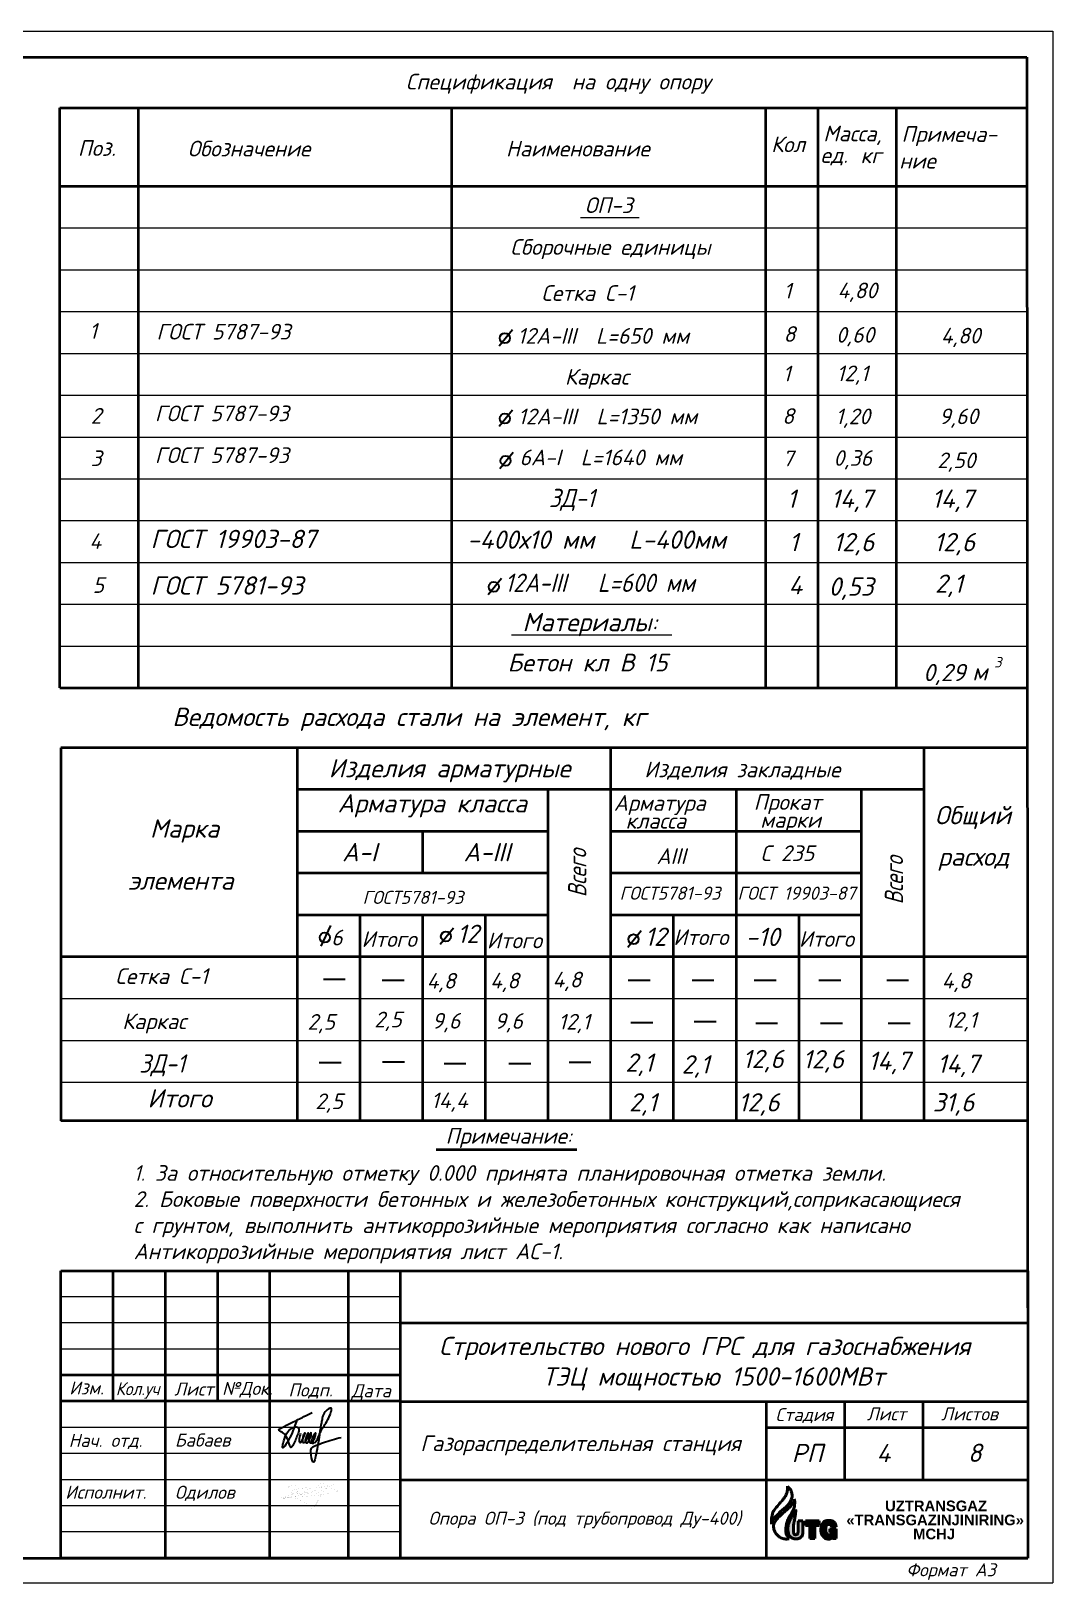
# Model space of a CAD drawing. Extents: x 108150 to 142535, y -18867 to -9422.
# Drawn here: x 136372.2 to 136567.7, y -16392 to -16095 of the extents above; entities that cross this region are included whole.
import ezdxf

# ---------------------------------------------------------------- set-up
doc = ezdxf.new("R2010")
doc.units = 0
doc.header["$MEASUREMENT"] = 0
doc.layers.add('12321', color=7, linetype='Continuous')
doc.layers.add('PDF2_Text', color=5, linetype='Continuous')
for name, color, linetype, lineweight in [('SNOVNOY', 3, 'Continuous', 70), ('Выносные', 8, 'Continuous', 15), ('надписи', 2, 'Continuous', 15), ('Основные', 4, 'Continuous', 40), ('РАЗМЕРЫ', 8, 'Continuous', 30), ('Рамки', 6, 'Continuous', 40), ('Слой1', 1, 'Continuous', 60), ('Текст', 2, 'Continuous', 15)]:
    doc.layers.add(name, color=color, linetype=linetype, lineweight=lineweight)
doc.styles.add('PDF Arial', font='arial.ttf')
doc.styles.add('ГОСТ', font='isocpeur.ttf', dxfattribs={"oblique": 15, "height": 2.5})
doc.styles.add('ГОСТ09', font='isocpeur.ttf', dxfattribs={"width": 0.9, "oblique": 15, "height": 3.5})
doc.styles.add('ГОСТ2.5', font='isocpeur.ttf', dxfattribs={"oblique": 15, "height": 2.5})
doc.styles.add('ГОСТ3', font='isocpeur.ttf', dxfattribs={"oblique": 15, "height": 3})
doc.styles.add('ГОСТ3.5', font='isocpeur.ttf', dxfattribs={"oblique": 15, "height": 3.5})

msp = doc.modelspace()

# ---------------------------------------------------------------- hatches: boundary and pattern name
at = {"layer": '12321', "lineweight": 50, "ltscale": 2}
h = msp.add_hatch(color=170, dxfattribs=at)
h.dxf.hatch_style = 1
edge = h.paths.add_edge_path()
edge.add_line((136519.8842, -16380.0421), (136518.952, -16380.0421))
edge.add_line((136518.952, -16380.0421), (136518.952, -16382.2039))
edge.add_spline(control_points=[(136518.952, -16382.2039), (136518.9394, -16382.3122), (136518.9197, -16382.4816), (136518.7581, -16382.6887), (136518.5505, -16382.729), (136518.3399, -16382.743), (136518.1878, -16382.614), (136518.0973, -16382.4306), (136518.0597, -16382.2114), (136518.0639, -16381.8447), (136518.047, -16381.3897), (136518.0861, -16380.8866), (136518.1452, -16380.3924), (136518.2682, -16379.9234), (136518.3356, -16379.3336), (136518.4958, -16378.6892), (136518.4865, -16378.1816), (136518.4816, -16377.9113)], knot_values=[0, 0, 0, 0, 0.32175029, 0.50372886, 0.7413174, 0.93122956, 1.11213119, 1.29654799, 1.53988838, 1.77020295, 2.39711599, 2.90378622, 3.28253457, 3.88886889, 4.35336348, 5.06194669, 5.86905617, 5.86905617, 5.86905617, 5.86905617], degree=3, periodic=0)
edge.add_spline(control_points=[(136518.4816, -16377.9113), (136518.472, -16377.932), (136518.3716, -16378.1504), (136518.1319, -16378.6461), (136517.7367, -16379.3645), (136517.3445, -16380.1197), (136517.0058, -16380.8695), (136516.9934, -16381.3942), (136516.987, -16381.6629)], knot_values=[0, 0, 0, 0, 0.06833028, 0.72117683, 1.65163806, 2.52459263, 3.28438922, 4.0823675, 4.0823675, 4.0823675, 4.0823675], degree=3, periodic=0)
edge.add_spline(control_points=[(136516.987, -16381.6629), (136516.9907, -16381.7356), (136517.0045, -16382.0132), (136517.0594, -16382.493), (136517.3191, -16383.0817), (136517.8934, -16383.455), (136518.551, -16383.5867), (136519.1984, -16383.4647), (136519.677, -16383.082), (136519.8551, -16382.6037), (136519.8764, -16382.3056), (136519.8842, -16382.1954)], knot_values=[0, 0, 0, 0, 0.2184505, 0.83381126, 1.44661398, 2.07318585, 2.80467327, 3.4162574, 3.99187545, 4.55748986, 4.88904194, 4.88904194, 4.88904194, 4.88904194], degree=3, periodic=0)
edge.add_line((136519.8842, -16382.1954), (136519.8842, -16380.0421))
h = msp.add_hatch(color=170, dxfattribs=at)
h.dxf.hatch_style = 1
h.paths.add_polyline_path([(136522.1377, -16380.9438), (136523.0084, -16380.9438), (136523.0084, -16380.0421), (136520.3703, -16380.0421), (136520.3703, -16380.9438), (136521.189, -16380.9438), (136521.189, -16383.4393), (136522.1377, -16383.4393)])
h = msp.add_hatch(color=170, dxfattribs=at)
h.dxf.hatch_style = 1
edge = h.paths.add_edge_path()
edge.add_spline(control_points=[(136526.2162, -16381.2256), (136526.2123, -16381.1417), (136526.2042, -16380.9672), (136526.1265, -16380.7034), (136525.9888, -16380.4589), (136525.8228, -16380.2992), (136525.6623, -16380.1856), (136525.5199, -16380.0923), (136525.3225, -16380.0376), (136525.1049, -16379.9791), (136524.8037, -16379.9808), (136524.4254, -16379.9641), (136523.9792, -16380.1242), (136523.6444, -16380.5136), (136523.4303, -16380.9604), (136523.3191, -16381.5455), (136523.3005, -16382.085), (136523.4231, -16382.5726), (136523.6257, -16382.9019), (136523.8643, -16383.2732), (136524.2272, -16383.4618), (136524.5406, -16383.5503), (136524.7711, -16383.5777), (136525.0029, -16383.5614), (136525.2135, -16383.4789), (136525.3875, -16383.3649), (136525.5064, -16383.2873), (136525.555, -16383.2557)], knot_values=[0, 0, 0, 0, 0.25111067, 0.5227896, 0.81665353, 1.0828984, 1.20521301, 1.40771753, 1.58789185, 1.81639069, 2.08087123, 2.48608788, 2.94981708, 3.44112246, 3.985778, 4.42046793, 5.22027539, 5.58514014, 5.90745935, 6.37746939, 6.88525477, 7.08490717, 7.35582828, 7.57743803, 7.77434882, 8.02634128, 8.20040993, 8.20040993, 8.20040993, 8.20040993], degree=3, periodic=0)
edge.add_line((136525.555, -16383.2557), (136525.555, -16383.4325))
edge.add_line((136525.555, -16383.4325), (136526.2623, -16383.4325))
edge.add_line((136526.2623, -16383.4325), (136526.2623, -16381.6304))
edge.add_line((136526.2623, -16381.6304), (136524.9889, -16381.6304))
edge.add_line((136524.9889, -16381.6304), (136524.9889, -16382.2833))
edge.add_line((136524.9889, -16382.2833), (136525.3838, -16382.2833))
edge.add_spline(control_points=[(136525.3838, -16382.2833), (136525.388, -16382.3462), (136525.3964, -16382.4716), (136525.2928, -16382.6316), (136525.1188, -16382.7434), (136524.9064, -16382.7363), (136524.6595, -16382.7427), (136524.4246, -16382.5926), (136524.3041, -16382.3087), (136524.256, -16381.9892), (136524.2693, -16381.6411), (136524.2692, -16381.3348), (136524.3121, -16381.074), (136524.4351, -16380.8764), (136524.6636, -16380.7537), (136524.9262, -16380.7483), (136525.1645, -16380.8546), (136525.3246, -16381.0266), (136525.3278, -16381.1705), (136525.329, -16381.2256)], knot_values=[0, 0, 0, 0, 0.18476977, 0.36821541, 0.54027769, 0.78268383, 0.98616211, 1.27703997, 1.54700192, 1.88874392, 2.2406241, 2.58982635, 2.80813824, 3.0254609, 3.2613069, 3.55693344, 3.77661183, 4.03780399, 4.19947695, 4.19947695, 4.19947695, 4.19947695], degree=3, periodic=0)
edge.add_line((136525.329, -16381.2256), (136526.2162, -16381.2256))

# ---------------------------------------------------------------- linework, layer by layer
at = {"color": 2, "lineweight": 40}
msp.add_line((136449.7155, -16309.0174), (136476.6401, -16309.0174), dxfattribs=at)
at = {"lineweight": 25, "const_width": 0.00781}
msp.add_lwpolyline([(136422.9801, -16373.5388), (136422.8449, -16373.3766), (136422.7368, -16373.3466), (136422.6401, -16373.3198), (136422.4493, -16373.3253), (136422.2151, -16373.3321), (136422.0971, -16373.3355), (136421.7678, -16373.4264), (136421.5708, -16373.5276), (136421.293, -16373.6701), (136421.2726, -16373.8521), (136421.2569, -16373.9917), (136421.2886, -16374.1555), (136421.411, -16374.2778), (136421.5655, -16374.4322), (136421.8263, -16374.5652), (136422.0553, -16374.8472), (136422.3162, -16375.0707), (136422.435, -16375.1725), (136422.4173, -16375.3048), (136422.3428, -16375.3793), (136422.2629, -16375.3846), (136422.05, -16375.4698), (136421.805, -16375.5177), (136421.5858, -16375.5606), (136421.3365, -16375.6401), (136421.033, -16375.688), (136420.7036, -16375.7399), (136420.3568, -16375.7252), (136420.1281, -16375.7155), (136420.1865, -16375.6347), (136420.7136, -16375.4325), (136421.2164, -16375.2397), (136421.5548, -16375.1452), (136421.9646, -16375.0308), (136422.2683, -16374.9111), (136422.5782, -16374.7888), (136422.806, -16374.7089), (136422.9319, -16374.6647), (136423.0829, -16374.5439), (136423.1947, -16374.5067), (136423.2905, -16374.4268), (136423.3384, -16374.3364), (136423.4063, -16374.2083), (136423.353, -16374.18), (136423.3225, -16374.2299), (136423.2777, -16374.3031), (136423.2325, -16374.3772), (136423.1757, -16374.47), (136423.0829, -16374.5439), (136423.0509, -16374.6716), (136422.9817, -16374.7727), (136422.9018, -16374.8894), (136422.8699, -16375.0228), (136422.8752, -16375.1505), (136422.9156, -16375.2056), (136422.9557, -16375.2256), (136423.0559, -16375.2423), (136423.1616, -16375.2599), (136423.253, -16375.2456), (136423.3403, -16375.232), (136423.4534, -16375.1889), (136423.5225, -16375.1626), (136423.6033, -16375.1317), (136423.8176, -16374.9986), (136423.9612, -16374.9352), (136424.038, -16374.8784), (136424.1153, -16374.8213), (136424.1809, -16374.7729), (136424.2378, -16374.7308), (136424.3353, -16374.6347), (136424.4178, -16374.5534), (136424.5224, -16374.4845), (136424.6093, -16374.3175), (136424.6395, -16374.2594), (136424.618, -16374.2429), (136424.5865, -16374.239), (136424.5433, -16374.2336), (136424.4734, -16374.2469), (136424.4155, -16374.2666), (136424.3243, -16374.2977), (136424.1901, -16374.3434), (136424.1381, -16374.3875), (136424.0631, -16374.4322), (136423.9895, -16374.494), (136423.9276, -16374.5459), (136423.8422, -16374.6175), (136423.8094, -16374.7082), (136423.7474, -16374.8167), (136423.7205, -16374.9276), (136423.7239, -16375.0083), (136423.7844, -16375.0923), (136423.8763, -16375.1033), (136424.0451, -16375.0886), (136424.1548, -16375.0654), (136424.2823, -16375.0384), (136424.4458, -16374.9663), (136424.5642, -16374.9141), (136424.6571, -16374.8732), (136425.0076, -16374.6815), (136425.3414, -16374.4682), (136425.4518, -16374.3642), (136425.6288, -16374.1913), (136425.7525, -16374.0705), (136425.8707, -16373.9224), (136425.8571, -16373.8783), (136425.8096, -16373.8614), (136425.7281, -16373.8614), (136425.6602, -16373.8817), (136425.4948, -16373.9313), (136425.3479, -16374.0106), (136425.1929, -16374.0943), (136425.0831, -16374.1803), (136424.935, -16374.2962), (136424.8013, -16374.4517), (136424.6893, -16374.6519), (136424.6773, -16374.7305), (136424.673, -16374.7586), (136424.6986, -16374.8092), (136424.7313, -16374.8326), (136424.7733, -16374.8626), (136424.8945, -16374.8518), (136425.0305, -16374.8397), (136425.4312, -16374.7582), (136425.8231, -16374.6177), (136426.2534, -16374.4304), (136427.049, -16373.9224), (136427.5864, -16373.5379), (136427.6593, -16373.4586), (136427.7129, -16373.3343), (136427.715, -16373.2486), (136427.6786, -16373.2186), (136427.625, -16373.2079), (136427.5521, -16373.2229), (136427.4364, -16373.2594), (136427.3249, -16373.3129), (136426.6218, -16373.8249), (136426.1866, -16374.2555), (136426.1021, -16374.3886), (136426.0832, -16374.4534), (136426.0752, -16374.5079), (136426.0591, -16374.6175), (136426.0697, -16374.7204), (136426.1061, -16374.7676), (136426.2208, -16374.8121), (136426.3476, -16374.8269), (136426.5917, -16374.8188), (136426.8266, -16374.7821), (136427.0371, -16374.7238), (136427.1753, -16374.6855), (136427.6384, -16374.4644), (136427.9022, -16374.27), (136428.1904, -16373.9785), (136428.3328, -16373.7044), (136428.4161, -16373.4372), (136428.4126, -16373.2117), (136428.371, -16373.0729), (136428.3028, -16372.9661), (136428.2179, -16372.9334), (136428.0782, -16372.8797), (136427.8868, -16372.8659), (136427.7168, -16372.8986), (136427.5796, -16372.9378), (136427.5273, -16372.9835), (136427.4336, -16373.0336), (136427.3574, -16373.1011), (136427.2707, -16373.1778), (136427.2419, -16373.236), (136427.223, -16373.2745), (136427.2463, -16373.3318), (136427.3051, -16373.3601), (136427.3683, -16373.3906), (136427.4042, -16373.4078), (136427.6101, -16373.4842), (136427.7953, -16373.5278), (136428.0305, -16373.5387), (136428.3223, -16373.5522), (136428.6405, -16373.5278), (136428.8294, -16373.5133), (136429.1219, -16373.4603), (136429.4973, -16373.3799), (136429.762, -16373.2963), (136429.863, -16373.2302), (136429.9728, -16373.1583), (136430.0023, -16373.0457), (136429.9571, -16372.9412), (136429.8665, -16372.8542), (136429.762, -16372.8159), (136429.6854, -16372.7289), (136429.6473, -16372.7035), (136429.6102, -16372.7131), (136429.5609, -16372.7364), (136429.5033, -16372.783), (136429.443, -16372.8446), (136429.4057, -16372.8827), (136429.3582, -16372.9312), (136429.1306, -16373.1621), (136429.0219, -16373.3023), (136428.9227, -16373.4303), (136428.7872, -16373.6049), (136428.5644, -16373.8923), (136427.9246, -16374.7844), (136427.4648, -16375.473), (136427.1457, -16376.0651), (136426.8439, -16376.6625), (136426.5309, -16377.2819), (136426.1794, -16377.9776), (136426.1441, -16378.0132), (136426.115, -16378.0547), (136426.0762, -16378.0685), (136426.0361, -16378.0658), (136426.0112, -16378.0021), (136425.9627, -16377.9108), (136425.9082, -16377.808), (136425.8312, -16377.6936), (136425.6443, -16377.4611), (136424.8403, -16376.7673), (136423.9925, -16376.2626), (136422.9839, -16375.8083), (136422.2411, -16375.6018), (136421.8789, -16375.5308), (136421.0266, -16375.5911), (136420.6354, -16375.6188), (136420.408, -16375.6349), (136420.4513, -16375.5769), (136420.6927, -16375.5698), (136422.6921, -16375.4811), (136423.8285, -16375.4314), (136425.7011, -16375.3002), (136426.8103, -16375.1904), (136427.3553, -16375.1365), (136428.3829, -16374.9868), (136429.732, -16374.736), (136430.2538, -16374.6074), (136430.5933, -16374.5145), (136430.7899, -16374.4252), (136430.8699, -16374.3439), (136430.8825, -16374.2835), (136430.8741, -16374.2301), (136430.8459, -16374.1851), (136430.7883, -16374.1358), (136430.6996, -16374.0979), (136430.5533, -16374.0684), (136430.4273, -16374.0429), (136428.8403, -16373.827), (136427.6381, -16373.744), (136426.2057, -16373.7006), (136425.0715, -16373.7294), (136424.0787, -16373.8192), (136423.4348, -16373.9127), (136422.7212, -16374.064), (136422.4511, -16374.1213), (136422.2535, -16374.2114), (136422.0524, -16374.3305), (136422.0088, -16374.3837), (136421.9866, -16374.4344), (136421.9751, -16374.4938), (136421.9609, -16374.567), (136421.968, -16374.6048), (136421.9752, -16374.6435), (136422.068, -16374.7886), (136422.1634, -16374.8544), (136422.2906, -16374.8817), (136422.5723, -16374.9225), (136422.7154, -16374.918), (136423.1471, -16374.9043), (136423.4241, -16374.868), (136425.2992, -16374.6183)], dxfattribs=at)
at = {"layer": '12321', "color": 170, "lineweight": 50, "ltscale": 2}
for p, q in [((136518.952, -16380.0421), (136519.8842, -16380.0421)), ((136518.952, -16380.0421), (136518.952, -16382.2039)), ((136519.8842, -16380.0421), (136519.8842, -16382.1954)), ((136520.3703, -16380.0421), (136523.0084, -16380.0421)), ((136520.3703, -16380.0421), (136520.3703, -16380.9438)), ((136521.189, -16380.9438), (136520.3703, -16380.9438)), ((136521.189, -16383.4393), (136521.189, -16380.9438)), ((136523.0084, -16380.9438), (136522.1377, -16380.9438)), ((136522.1377, -16380.9438), (136522.1377, -16383.4393)), ((136523.0084, -16380.0421), (136523.0084, -16380.9438)), ((136524.9889, -16381.6304), (136526.2623, -16381.6304)), ((136524.9889, -16381.6304), (136524.9889, -16382.2833)), ((136524.9889, -16382.2833), (136525.3838, -16382.2833)), ((136526.2162, -16381.2256), (136525.329, -16381.2256)), ((136526.2623, -16381.6304), (136526.2623, -16383.4325)), ((136522.1377, -16383.4393), (136521.189, -16383.4393)), ((136525.555, -16383.4325), (136525.555, -16383.2557)), ((136526.2623, -16383.4325), (136525.555, -16383.4325))]:
    msp.add_line(p, q, dxfattribs=at)
at = {"layer": '12321', "color": 150, "lineweight": 50, "ltscale": 2}
for points in [[(136513.9111, -16380.6877), (136513.8469, -16379.9521), (136513.9656, -16379.1149), (136514.1107, -16378.5019), (136514.5723, -16377.7768), (136515.3907, -16376.7661), (136515.9448, -16376.1259), (136516.2878, -16375.6974), (136516.5186, -16375.3546), (136516.8059, -16374.7194), (136516.8843, -16374.4144), (136516.9414, -16373.9736), (136516.9462, -16373.639), (136516.9327, -16373.4598)], [(136513.9111, -16380.6877), (136514.0763, -16380.0726), (136514.3861, -16379.5854), (136514.9148, -16378.9744), (136515.7362, -16378.1797), (136516.2845, -16377.6912), (136516.8657, -16377.1828), (136517.3738, -16376.5936), (136517.6389, -16376.0197), (136517.7527, -16375.6434), (136517.7746, -16374.8849), (136517.5926, -16374.3374), (136517.3196, -16373.8787), (136517.0655, -16373.6154), (136516.9327, -16373.4598)]]:
    msp.add_spline(points, degree=3, dxfattribs=at)
at = {"layer": '12321', "color": 82, "lineweight": 50, "ltscale": 2, "true_color": 0x41c20a}
for points in [[(136517.2175, -16383.5288), (136516.3797, -16383.5319), (136515.6389, -16383.2963), (136515.0524, -16382.8956), (136514.5845, -16382.3042), (136514.4892, -16382.1266), (136514.2908, -16381.5437), (136514.2666, -16380.9568), (136514.3905, -16380.5026), (136514.8722, -16379.7421), (136515.5869, -16379.0437), (136516.5166, -16378.1839), (136517.3137, -16377.4976), (136517.648, -16377.1109), (136518.0336, -16376.51), (136518.1414, -16376.1965), (136518.2034, -16375.9056)], [(136517.2175, -16383.5288), (136516.7479, -16382.7418), (136516.6024, -16382.127), (136516.6353, -16381.1812), (136516.7938, -16380.4473), (136517.0061, -16379.8456), (136517.5346, -16378.912), (136517.8196, -16378.3764), (136518.1289, -16377.7211), (136518.2277, -16377.3465), (136518.2866, -16376.8882), (136518.31, -16376.4929), (136518.2831, -16376.1745), (136518.2034, -16375.9056)]]:
    msp.add_spline(points, degree=3, dxfattribs=at)
at = {"layer": '12321', "color": 170, "lineweight": 50, "ltscale": 2}
for points in [[(136516.987, -16381.6629), (136517.0598, -16380.8682), (136517.3336, -16380.1595), (136517.7313, -16379.3824), (136518.1679, -16378.5607), (136518.453, -16377.9734), (136518.4816, -16377.9113)], [(136518.952, -16382.2039), (136518.8775, -16382.5169), (136518.7605, -16382.6563), (136518.5335, -16382.7265), (136518.3438, -16382.7184), (136518.2, -16382.6087), (136518.1133, -16382.4459), (136518.0666, -16382.2071), (136518.0614, -16381.9768), (136518.0588, -16381.3499), (136518.0934, -16380.8444), (136518.1428, -16380.4689), (136518.2641, -16379.8748), (136518.3343, -16379.4157), (136518.459, -16378.7181), (136518.4816, -16377.9113)], [(136519.8842, -16382.1954), (136519.8487, -16382.525), (136519.6356, -16383.0489), (136519.1903, -16383.4136), (136518.5925, -16383.5427), (136517.8751, -16383.3997), (136517.363, -16383.0386), (136517.091, -16382.4895), (136516.9992, -16381.881), (136516.987, -16381.6629)], [(136526.2162, -16381.2256), (136526.1949, -16380.9754), (136526.1194, -16380.7144), (136525.9723, -16380.46), (136525.7826, -16380.2731), (136525.6836, -16380.2014), (136525.5092, -16380.0984), (136525.3381, -16380.0421), (136525.1152, -16379.9916), (136524.851, -16379.9788), (136524.446, -16379.99), (136524.0118, -16380.1529), (136523.6744, -16380.51), (136523.4395, -16381.0014), (136523.3497, -16381.4267), (136523.3472, -16382.2265), (136523.4446, -16382.5782), (136523.601, -16382.86), (136523.8855, -16383.2341), (136524.3266, -16383.4857), (136524.5188, -16383.5395), (136524.788, -16383.5703), (136525.0086, -16383.5492), (136525.1932, -16383.4805), (136525.4092, -16383.3508), (136525.555, -16383.2557)], [(136525.329, -16381.2256), (136525.3104, -16381.065), (136525.146, -16380.8621), (136524.9455, -16380.7722), (136524.65, -16380.7799), (136524.4444, -16380.8955), (136524.3262, -16381.0778), (136524.2809, -16381.2914), (136524.2671, -16381.6403), (136524.2671, -16381.9922), (136524.3236, -16382.3292), (136524.4444, -16382.5707), (136524.6911, -16382.7248), (136524.8941, -16382.7385), (136525.1355, -16382.7161), (136525.2812, -16382.6247), (136525.3766, -16382.4679), (136525.3838, -16382.2833)]]:
    msp.add_spline(points, degree=3, dxfattribs=at)
at = {"layer": 'Выносные'}
for p, q in [((136147.7125, -16094.9608), (136567.7125, -16094.9608)), ((136567.7125, -16094.9608), (136567.7125, -16391.9608)), ((136377.7185, -16132.6544), (136562.7185, -16132.6544)), ((136377.7185, -16140.6544), (136562.7185, -16140.6544)), ((136377.7185, -16148.6544), (136562.7185, -16148.6544)), ((136377.7185, -16156.6544), (136562.7185, -16156.6544)), ((136377.7185, -16164.6544), (136562.7185, -16164.6544)), ((136377.7185, -16172.6544), (136562.7185, -16172.6544)), ((136377.7185, -16180.6544), (136562.7185, -16180.6544)), ((136377.7185, -16188.6544), (136562.7185, -16188.6544)), ((136377.7185, -16188.6544), (136562.7185, -16188.6544)), ((136377.7185, -16196.6544), (136562.7185, -16196.6544)), ((136377.7185, -16204.6544), (136562.7185, -16204.6544)), ((136377.7185, -16204.6544), (136562.7185, -16204.6544)), ((136377.7185, -16212.6544), (136562.7185, -16212.6544)), ((136377.8606, -16280.1348), (136562.8606, -16280.1348)), ((136377.8606, -16288.1348), (136562.8606, -16288.1348)), ((136377.8606, -16296.1348), (136562.8606, -16296.1348)), ((136442.9123, -16337.2011), (136377.9123, -16337.2011)), ((136442.9123, -16342.2011), (136377.9123, -16342.2011)), ((136442.9123, -16342.2011), (136442.8909, -16342.2011)), ((136442.9123, -16342.2011), (136442.8909, -16342.2011)), ((136442.9123, -16347.2011), (136377.9123, -16347.2011)), ((136442.9123, -16347.2011), (136377.9123, -16347.2011)), ((136442.9123, -16362.2011), (136377.9123, -16362.2011)), ((136442.9123, -16367.2011), (136377.9123, -16367.2011)), ((136442.9123, -16372.2011), (136377.9123, -16372.2011)), ((136442.9123, -16377.2011), (136377.9123, -16377.2011)), ((136442.9123, -16382.2011), (136377.9123, -16382.2011)), ((136147.7125, -16391.9608), (136567.7125, -16391.9608))]:
    msp.add_line(p, q, dxfattribs=at)
at = {"layer": 'надписи', "color": 2, "lineweight": 30}
msp.add_line((136429.4748, -16266.141), (136427.6165, -16270.1118), dxfattribs=at)
at = {"layer": 'Основные'}
for p, q in [((136167.7125, -16099.9608), (136562.7125, -16099.9608)), ((136562.7125, -16099.9608), (136562.8909, -16387.2049)), ((136377.7185, -16109.6544), (136562.7185, -16109.6544)), ((136377.7185, -16220.6544), (136377.7185, -16109.6544)), ((136392.7185, -16220.6544), (136392.7185, -16109.6544)), ((136452.7185, -16220.6544), (136452.7185, -16109.6544)), ((136512.7185, -16109.6544), (136512.7185, -16220.6544)), ((136522.7185, -16109.6544), (136522.7185, -16220.6544)), ((136537.7185, -16109.6544), (136537.7185, -16220.6544)), ((136377.7185, -16124.6544), (136562.7185, -16124.6544)), ((136377.7185, -16220.6544), (136562.7185, -16220.6544)), ((136377.8606, -16232.1348), (136377.8606, -16303.5417)), ((136471.0706, -16240.1348), (136423.0706, -16240.1348)), ((136471.0706, -16248.1348), (136423.0706, -16248.1348)), ((136471.0706, -16256.1348), (136423.0706, -16256.1348)), ((136471.0706, -16264.1348), (136423.0706, -16264.1348)), ((136479.1062, -16272.1348), (136377.8606, -16272.1348)), ((136562.5756, -16303.5417), (136377.8606, -16303.5417)), ((136377.8909, -16332.2049), (136562.8909, -16332.2049)), ((136377.8909, -16387.2049), (136377.8909, -16332.2049)), ((136387.9123, -16357.2011), (136387.9123, -16332.2049)), ((136397.8909, -16387.2049), (136397.8909, -16332.2049)), ((136407.9123, -16357.2011), (136407.9123, -16332.2049)), ((136417.8909, -16387.2049), (136417.8909, -16332.2049)), ((136432.8909, -16387.2049), (136432.8909, -16332.2049)), ((136442.8909, -16387.2049), (136442.8909, -16332.2049)), ((136562.8909, -16332.2049), (136562.8909, -16387.2049)), ((136442.8909, -16342.2049), (136562.8909, -16342.2049)), ((136442.9123, -16352.2011), (136377.9123, -16352.2011)), ((136442.9123, -16357.2011), (136377.9123, -16357.2011)), ((136442.8909, -16357.2049), (136562.8909, -16357.2049)), ((136512.8909, -16387.2049), (136512.8909, -16357.2049)), ((136527.8909, -16372.2049), (136527.8909, -16357.2049)), ((136542.8909, -16372.2049), (136542.8909, -16357.2049)), ((136512.8782, -16362.2049), (136562.8782, -16362.2049)), ((136442.8909, -16372.2049), (136562.8909, -16372.2049)), ((136167.7125, -16386.9608), (136375.1571, -16387.2049)), ((136375.1571, -16387.2049), (136562.8909, -16387.2049)), ((136562.8909, -16387.2049), (136377.8909, -16387.2049))]:
    msp.add_line(p, q, dxfattribs=at)
at = {"layer": 'Основные', "color": 4}
for p, q in [((136447.0706, -16248.1348), (136447.0706, -16256.1348)), ((136447.0706, -16264.1348), (136447.0706, -16303.5417))]:
    msp.add_line(p, q, dxfattribs=at)
at = {"layer": 'РАЗМЕРЫ', "color": 2}
for p, q in [((136461.7382, -16155.2218), (136464.3033, -16152.0697)), ((136461.728, -16170.6068), (136464.2931, -16167.4547)), ((136461.8775, -16178.6756), (136464.4426, -16175.5235)), ((136459.6144, -16202.8175), (136462.1794, -16199.6654)), ((136450.4717, -16269.7069), (136453.0368, -16266.5547)), ((136486.3597, -16270.2586), (136488.9248, -16267.1064))]:
    msp.add_line(p, q, dxfattribs=at)
at = {"layer": 'РАЗМЕРЫ', "color": 2, "lineweight": 30}
for p, q in [((136428.1137, -16276.4307), (136432.3094, -16276.4307)), ((136439.3871, -16276.6064), (136443.5828, -16276.6064)), ((136486.4598, -16276.5826), (136490.6554, -16276.5826)), ((136498.6568, -16276.5826), (136502.8525, -16276.5826)), ((136510.5376, -16276.5826), (136514.7333, -16276.5826)), ((136522.931, -16276.5826), (136527.1267, -16276.5826)), ((136535.8963, -16276.5826), (136540.092, -16276.5826)), ((136486.9405, -16284.672), (136491.1362, -16284.672)), ((136499.0445, -16284.5255), (136503.2402, -16284.5255)), ((136510.8326, -16284.819), (136515.0283, -16284.819)), ((136523.2261, -16284.819), (136527.4217, -16284.819)), ((136536.1913, -16284.819), (136540.387, -16284.819)), ((136427.3124, -16292.38), (136431.5081, -16292.38)), ((136439.4164, -16292.2335), (136443.6121, -16292.2335)), ((136451.2045, -16292.527), (136455.4002, -16292.527)), ((136463.598, -16292.527), (136467.7936, -16292.527)), ((136475.1163, -16292.3052), (136479.312, -16292.3052))]:
    msp.add_line(p, q, dxfattribs=at)
at = {"layer": 'РАЗМЕРЫ', "color": 2}
for centre in [(136462.8388, -16153.7446), (136462.8286, -16169.1296), (136462.9781, -16177.1984), (136460.715, -16201.3403), (136428.3909, -16268.457), (136451.5723, -16268.2297), (136487.4603, -16268.7813)]:
    msp.add_circle(centre, 0.9593, dxfattribs=at)
at = {"layer": 'Рамки', "color": 4}
for p, q in [((136562.7969, -16232.1348), (136377.8606, -16232.1348)), ((136423.0706, -16232.1348), (136423.0706, -16303.5417)), ((136483.0706, -16232.1348), (136483.0706, -16303.5417)), ((136543.0706, -16303.5417), (136543.0706, -16232.1348)), ((136543.0706, -16240.1348), (136471.0706, -16240.1348)), ((136471.0706, -16240.1348), (136471.0706, -16303.5417)), ((136507.0706, -16240.1348), (136507.0706, -16303.5417)), ((136531.0706, -16303.5417), (136531.0706, -16240.1348)), ((136531.0706, -16248.1348), (136483.0706, -16248.1348)), ((136531.0706, -16256.1348), (136483.0706, -16256.1348)), ((136435.0706, -16264.1348), (136435.0706, -16303.5417)), ((136459.0706, -16264.1348), (136459.0706, -16303.5417)), ((136531.0706, -16264.1348), (136483.0706, -16264.1348)), ((136495.0706, -16264.1348), (136495.0706, -16303.5417)), ((136519.0706, -16264.1348), (136519.0706, -16303.5417)), ((136562.9042, -16272.1348), (136471.0706, -16272.1348))]:
    msp.add_line(p, q, dxfattribs=at)
at = {"layer": 'Слой1', "color": 5, "lineweight": 30, "ltscale": 2}
for points in [[(136423.7419, -16363.3889), (136423.4877, -16364.3332), (136423.6046, -16365.1082), (136424.2321, -16364.2243), (136424.5779, -16363.2436), (136424.4199, -16363.3997), (136424.1928, -16364.0407), (136424.1266, -16364.9057), (136424.196, -16365.0714), (136424.3856, -16365.0988), (136424.8959, -16364.5263), (136425.1922, -16363.6673), (136425.1988, -16363.2573), (136425.1276, -16363.3266), (136424.9013, -16363.7997), (136424.7039, -16364.3846), (136424.7969, -16365.1303), (136424.989, -16365.1586), (136425.355, -16364.7979), (136425.6021, -16364.2796), (136425.7838, -16363.6245), (136425.7471, -16363.2507), (136425.605, -16363.4679), (136425.4679, -16363.832), (136425.3508, -16364.5709), (136425.6672, -16365.175), (136426.1541, -16364.7985), (136426.4498, -16364.2803), (136426.6236, -16363.5618), (136426.618, -16363.2513), (136426.3096, -16363.5459), (136426.1008, -16363.9902), (136425.8688, -16364.7569), (136426.0004, -16365.1892), (136426.4443, -16365.1059), (136426.8826, -16364.6214), (136427.2014, -16363.9082), (136427.6071, -16362.9617), (136428.9914, -16360.6712), (136429.5692, -16358.4849), (136428.1198, -16359.7116), (136427.8544, -16360.663), (136427.6878, -16361.5081), (136427.4877, -16362.6718), (136427.306, -16364.0081), (136426.894, -16366.3557), (136426.5115, -16368.1597)], [(136420.0986, -16362.2626), (136422.0704, -16361.271), (136424.3957, -16360.131), (136425.9932, -16359.3641)], [(136426.5115, -16368.1597), (136426.2641, -16368.8328), (136425.7738, -16367.5017), (136426.0712, -16365.9117), (136426.635, -16365.6639), (136428.1323, -16365.0962), (136431.5155, -16364.104)]]:
    msp.add_spline(points, degree=3, dxfattribs=at)
msp.add_open_spline([(136423.062, -16360.764), (136422.536, -16361.8719), (136422.5406, -16362.982), (136420.0452, -16367.0387), (136420.5244, -16364.8452), (136420.7745, -16363.6806), (136421.6141, -16362.6191), (136422.853, -16361.9199), (136423.6282, -16362.3684), (136423.2491, -16363.3696), (136422.8889, -16364.3361), (136422.4593, -16365.2769), (136421.8209, -16366.4299), (136421.4216, -16364.5075), (136420.5179, -16362.9785), (136419.1941, -16362.7198), (136420.0986, -16362.2626)], degree=3, knots=[0, 0, 0, 0, 2.93063033, 5.60937799, 6.43355211, 8.13489406, 9.39731787, 10.34854491, 11.61476267, 12.68778862, 13.85675588, 14.91928428, 15.73101515, 16.55411396, 18.06169832, 18.89184522, 18.89184522, 18.89184522, 18.89184522], dxfattribs=at)
at = {"layer": 'Текст'}
for p, q in [((136477.3008, -16130.6493), (136488.5377, -16130.6493)), ((136464.1247, -16210.5414), (136494.7956, -16210.5414))]:
    msp.add_line(p, q, dxfattribs=at)

# ---------------------------------------------------------------- texts
at = {"layer": 'PDF2_Text', "char_height": 2.027069, "attachment_point": 7, "style": 'PDF Arial'}
for s, insert in [('{\\fArial|b1|i0|c204|p34;UZTRANSGAZ}', (136535.5909, -16378.2529)), ('{\\fArial|b1|i0|c204|p34;«TRANSGAZINJINIRING»}', (136528.1755, -16380.9423)), ('{\\fArial|b1|i0|c204|p34;MCHJ}', (136540.9577, -16383.6316))]:
    msp.add_mtext(s, dxfattribs=dict(at, insert=insert))
at = {"layer": 'SNOVNOY', "color": 3, "insert": (136450.1465, -16344.8612), "char_height": 3.5, "width": 108.046652, "attachment_point": 1}
msp.add_mtext('\\pi0.10079;{\\fISOCPEUR|b0|i1|c204|p34;Строительство нового ГРС для газоснабжения \\P\\pi19.88905;ТЭЦ мощностью 1500-1600МВт}', dxfattribs=at)
at = {"layer": 'Выносные', "color": 2, "insert": (136446.664, -16363.7274), "char_height": 3, "width": 184.427181, "attachment_point": 1, "style": 'ГОСТ'}
msp.add_mtext('Газораспределительная станция {\\fTimes New Roman|b1|i0|c204|p18;\\Q0; }', dxfattribs=at)
at = {"layer": 'надписи', "color": 2, "lineweight": 30, "oblique": 15}
for s, height, style, p in [('Изделия арматурные', 3.5, 'ГОСТ', (136429.14, -16237.781)), ('Изделия закладные', 3, 'ГОСТ3', (136489.5241, -16237.781)), ('Арматура класса', 3.5, 'ГОСТ', (136430.8383, -16244.4958)), ('Арматура', 3, 'ГОСТ3', (136483.6752, -16244.183)), ('Прокат', 3, 'ГОСТ3', (136510.4475, -16244.0106)), ('Марка ', 3.5, 'ГОСТ', (136394.9437, -16249.318)), ('класса', 3, 'ГОСТ3', (136485.9375, -16247.5996)), ('марки', 3, 'ГОСТ3', (136511.7044, -16247.4273)), ('Общий', 3.5, 'ГОСТ', (136545.1031, -16246.7681)), ('А-I', 3.5, 'ГОСТ', (136431.7047, -16253.8473)), ('А-III', 3.5, 'ГОСТ', (136454.9363, -16253.8473)), ('АIII', 3, 'ГОСТ3', (136491.8423, -16254.358)), ('С 235', 3, 'ГОСТ3', (136511.7577, -16253.8033)), ('расход', 3.5, 'ГОСТ', (136545.6949, -16254.7125)), (' элемента', 3.5, 'ГОСТ', (136388.5252, -16259.2886)), ('ГОСТ5781-93', 2.5, 'ГОСТ2.5', (136435.6164, -16262.0076)), ('ГОСТ5781-93', 2.5, 'ГОСТ2.5', (136484.7885, -16261.1988)), ('ГОСТ 19903-87', 2.5, 'ГОСТ2.5', (136507.3504, -16261.1988)), ('  12', 3.5, 'ГОСТ', (136449.2679, -16269.4806)), ('  12', 3.5, 'ГОСТ', (136485.156, -16270.0323)), ('6', 3, 'ГОСТ3', (136429.608, -16269.9462)), ('Итого', 3, 'ГОСТ3', (136435.4249, -16270.2399)), ('Итого', 3, 'ГОСТ3', (136459.4051, -16270.5073)), ('Итого', 3, 'ГОСТ3', (136495.0706, -16269.8716)), ('Итого', 3, 'ГОСТ3', (136519.1071, -16270.2098)), ('Сетка С-1 ', 3, 'ГОСТ3', (136388.3125, -16277.3323)), ('4,8', 3, 'ГОСТ3', (136447.878, -16278.2222)), ('4,8', 3, 'ГОСТ3', (136460.0186, -16278.1857)), ('4,8', 3, 'ГОСТ3', (136471.9669, -16277.9916)), ('4,8', 3, 'ГОСТ3', (136546.4376, -16278.1917)), ('12,1', 3, 'ГОСТ3', (136473.0584, -16286.0521)), ('12,1', 3, 'ГОСТ3', (136547.0756, -16285.7215))]:
    msp.add_text(s, height=height, dxfattribs=dict(at, style=style)).set_placement(p)
at = {"layer": 'надписи', "color": 2, "lineweight": 30, "style": 'ГОСТ', "oblique": 15, "width": 0.8}
for p in [(136478.4353, -16260.715), (136539.041, -16262.0931)]:
    msp.add_text('Всего', height=3.5, rotation=90, dxfattribs=at).set_placement(p)
at = {"layer": 'надписи', "style": 'ГОСТ3', "oblique": 15}
msp.add_text('Примечание:  ', height=3, dxfattribs=at).set_placement((136451.4834, -16307.89))
at = {"layer": 'Текст', "oblique": 15}
for s, height, style, p in [('Спецификация  на одну опору', 3, 'ГОСТ3', (136443.8908, -16106.1412)), ('Кол', 3, 'ГОСТ3', (136513.7895, -16118.14)), ('Масса,', 3, 'ГОСТ3', (136523.7669, -16116.0737)), ('Примеча-', 3, 'ГОСТ3', (136538.7239, -16116.1717)), ('Поз.', 3, 'ГОСТ3', (136381.136, -16118.8571)), ('Обозначение', 3, 'ГОСТ3', (136402.1554, -16118.9586)), ('Наименование', 3, 'ГОСТ3', (136463.0467, -16118.9586)), ('ед.', 3, 'ГОСТ3', (136523.2304, -16120.2023)), ('кг', 3, 'ГОСТ3', (136530.8879, -16120.2557)), ('ние', 3, 'ГОСТ3', (136538.3013, -16121.2799)), ('ОП-3', 3, 'ГОСТ3', (136478.1484, -16129.7912)), ('Сборочные единицы', 3, 'ГОСТ3', (136463.8793, -16137.7911)), ('Сетка С-1', 3, 'ГОСТ3', (136469.8275, -16146.6009)), ('1', 3, 'ГОСТ3', (136516.1916, -16146.1423)), ('4,80', 3, 'ГОСТ3', (136526.4831, -16146.1052)), ('1', 3, 'ГОСТ3', (136383.3078, -16153.8497)), ('ГОСТ 5787-93', 3, 'ГОСТ3', (136396.1719, -16154.0008)), ('12А-III  L=650 мм', 3, 'ГОСТ3', (136465.2415, -16154.7982)), ('8', 3, 'ГОСТ3', (136516.1644, -16154.4436)), ('0,60', 3, 'ГОСТ3', (136526.2056, -16154.6012)), ('4,80', 3, 'ГОСТ3', (136546.2608, -16154.7572)), ('Каркас', 3, 'ГОСТ3', (136474.3186, -16162.6369)), ('1', 3, 'ГОСТ3', (136516.0129, -16162.0047)), ('12,1', 3, 'ГОСТ3', (136526.3044, -16161.9676)), ('2', 3, 'ГОСТ3', (136383.5954, -16170.0943)), ('ГОСТ 5787-93', 3, 'ГОСТ3', (136395.8703, -16169.6333)), ('12А-III  L=1350 мм', 3, 'ГОСТ3', (136465.3484, -16170.2203)), ('8', 3, 'ГОСТ3', (136515.9103, -16170.1445)), ('1,20', 3, 'ГОСТ3', (136526.0943, -16170.2125)), ('9,60', 3, 'ГОСТ3', (136545.9342, -16170.1965)), ('3', 3, 'ГОСТ3', (136383.5954, -16178.213)), ('ГОСТ 5787-93', 3, 'ГОСТ3', (136395.8703, -16177.6333)), ('6A-I  L=1640 мм', 3, 'ГОСТ3', (136465.6407, -16178.0596)), ('7', 3, 'ГОСТ3', (136515.9463, -16178.2557)), ('0,36', 3, 'ГОСТ3', (136525.7273, -16178.1709)), ('2,50', 3, 'ГОСТ3', (136545.5653, -16178.6163)), ('1', 3.5, 'ГОСТ', (136516.7989, -16186.2018)), ('14,7', 3.5, 'ГОСТ', (136525.2143, -16186.2018)), ('14,7', 3.5, 'ГОСТ', (136544.512, -16186.2018)), ('4', 3, 'ГОСТ3', (136383.3321, -16194.0729)), ('ГОСТ 19903-87', 3.5, 'ГОСТ3.5', (136395.0591, -16193.9083)), ('-400х10 мм   L-400мм', 3.5, 'ГОСТ3.5', (136455.6291, -16194.0383)), ('1', 3.5, 'ГОСТ', (136517.2194, -16194.5159)), ('12,6', 3.5, 'ГОСТ', (136525.6347, -16194.5159)), ('12,6', 3.5, 'ГОСТ', (136544.9325, -16194.5159)), ('5', 3, 'ГОСТ3', (136383.9521, -16202.4865)), ('ГОСТ 5781-93', 3.5, 'ГОСТ3.5', (136395.0591, -16202.8173)), ('4', 3.5, 'ГОСТ', (136517.1193, -16202.7631)), ('0,53', 3.5, 'ГОСТ', (136524.7916, -16203.0182)), ('2,1', 3.5, 'ГОСТ', (136545.1326, -16202.4647)), ('Материалы:', 3.5, 'ГОСТ', (136466.2058, -16209.8287)), ('Бетон кл В 15', 3.4, 'ГОСТ', (136463.348, -16217.5234)), ('0,29', 3.3, 'ГОСТ', (136542.8902, -16219.3727)), ('3', 2, 'ГОСТ', (136556.4691, -16216.7504)), ('м', 3.3, 'ГОСТ', (136552.2713, -16219.2357)), ('Ведомость расхода стали на элемент, кг', 3.5, 'ГОСТ', (136399.2226, -16227.9525)), ('-10', 3.5, 'ГОСТ3.5', (136508.9003, -16270.0709)), ('Каркас', 3, 'ГОСТ3', (136389.6179, -16285.9748)), ('2,5', 3, 'ГОСТ3', (136425.0674, -16286.0794)), ('2,5', 3, 'ГОСТ3', (136437.8586, -16285.6275)), ('9,6', 3, 'ГОСТ3', (136448.8983, -16285.8773)), ('9,6', 3, 'ГОСТ3', (136460.8645, -16285.9124)), ('12,6', 3.5, 'ГОСТ', (136508.3027, -16293.4312)), ('12,6', 3.5, 'ГОСТ', (136519.8241, -16293.4834)), ('14,7', 3.5, 'ГОСТ', (136532.3572, -16293.7922)), ('2,1', 3.5, 'ГОСТ', (136485.9031, -16294.1265)), ('2,1', 3.5, 'ГОСТ', (136496.6661, -16294.47)), ('14,7', 3.5, 'ГОСТ', (136545.5742, -16294.3554)), ('Итого ', 3.5, 'ГОСТ', (136394.4495, -16300.9589)), ('2,5', 3, 'ГОСТ3', (136426.5768, -16301.2827)), ('14,4', 3, 'ГОСТ3', (136448.7187, -16301.1058)), ('2,1', 3.5, 'ГОСТ', (136486.6013, -16301.7227)), ('12,6', 3.5, 'ГОСТ', (136507.5074, -16301.7227)), ('31,6', 3.5, 'ГОСТ', (136544.7073, -16301.7227)), ('Опора ОП-3 (под трубопровод Ду-400)', 2.5, 'ГОСТ2.5', (136448.2221, -16380.8186))]:
    msp.add_text(s, height=height, dxfattribs=dict(at, style=style)).set_placement(p)
at = {"layer": 'Текст', "oblique": 15, "width": 0.9}
for s, height, style, p in [('ЗД-1', 3.5, 'ГОСТ09', (136471.2787, -16186.0779)), ('12А-III   L=600 мм', 3.5, 'ГОСТ09', (136462.822, -16202.2979)), ('ЗД-1', 3.5, 'ГОСТ09', (136392.8741, -16294.2946)), ('Кол.уч', 2.5, 'ГОСТ', (136388.3918, -16356.0352))]:
    msp.add_text(s, height=height, dxfattribs=dict(at, style=style)).set_placement(p)
at = {"layer": 'Текст', "lineweight": 25, "style": 'ГОСТ', "oblique": 15}
msp.add_text('Исполнит.', height=2.5, dxfattribs=at).set_placement((136378.7333, -16375.8314))
at = {"layer": 'Текст', "color": 2, "insert": (136391.8084, -16311.9981), "char_height": 3, "width": 177.318806, "attachment_point": 1, "style": 'ГОСТ09'}
msp.add_mtext('1.{\\W1; За относительную отметку 0.000 принята планировочная отметка земли. \\P2. Боковые поверхности бетонных и железобетонных конструкций,соприкасающиеся\\Pс грунтом, выполнить антикоррозийные мероприятия согласно как написано\\PАнтикоррозийные мероприятия лист АС-1.}', dxfattribs=at)
at = {"layer": 'Текст', "width": 865.941396, "attachment_point": 1}
for s, insert, char_height, style in [('{\\fISOCPEUR|b0|i0|c204|p34;Изм.}', (136379.489, -16353.3842), 2.5, 'ГОСТ'), ('{\\fISOCPEUR|b0|i0|c204|p34;Лист}', (136399.5689, -16353.5969), 2.5, 'ГОСТ'), ('{\\fISOCPEUR|b0|i0|c204|p34;№Док.}', (136408.7353, -16353.4786), 2.5, 'ГОСТ'), ('{\\fISOCPEUR|b0|i0|c204|p34;Подп.}', (136421.4255, -16353.7789), 2.5, 'ГОСТ'), ('{\\fISOCPEUR|b0|i0|c204|p34;Дата}', (136433.4946, -16353.926), 2.5, 'ГОСТ'), ('{\\fISOCPEUR|b0|i0|c204|p34;Стадия}', (136514.6155, -16358.4907), 2.5, 'ГОСТ'), ('{\\fISOCPEUR|b0|i0|c204|p34;Лист}', (136532.0908, -16358.3522), 2.5, 'ГОСТ'), ('{\\fISOCPEUR|b0|i0|c204|p34;Листов}', (136546.3149, -16358.3522), 2.5, 'ГОСТ'), ('Р{\\fISOCPEUR|b0|i0|c204|p34;П}', (136517.7278, -16365.3507), 3.5, 'ГОСТ'), ('4', (136533.9596, -16365.3507), 3.5, 'ГОСТ'), ('8', (136551.4254, -16365.2965), 3.5, 'ГОСТ'), ('Одилов', (136399.7077, -16373.3599), 2.5, 'ГОСТ'), ('Формат А{\\fISOCPEUR|b0|i0|c204|p34;3}', (136539.6399, -16388.1932), 2.5, 'ГОСТ2.5')]:
    msp.add_mtext(s, dxfattribs=dict(at, insert=insert, char_height=char_height, style=style))
at = {"layer": 'Текст', "color": 5, "char_height": 2.5, "width": 865.941396, "attachment_point": 1, "style": 'ГОСТ'}
for s, insert in [('Нач. отд.', (136379.3841, -16363.4272)), ('Бабаев', (136399.7077, -16363.3599))]:
    msp.add_mtext(s, dxfattribs=dict(at, insert=insert))

doc.saveas('drawing.dxf')
